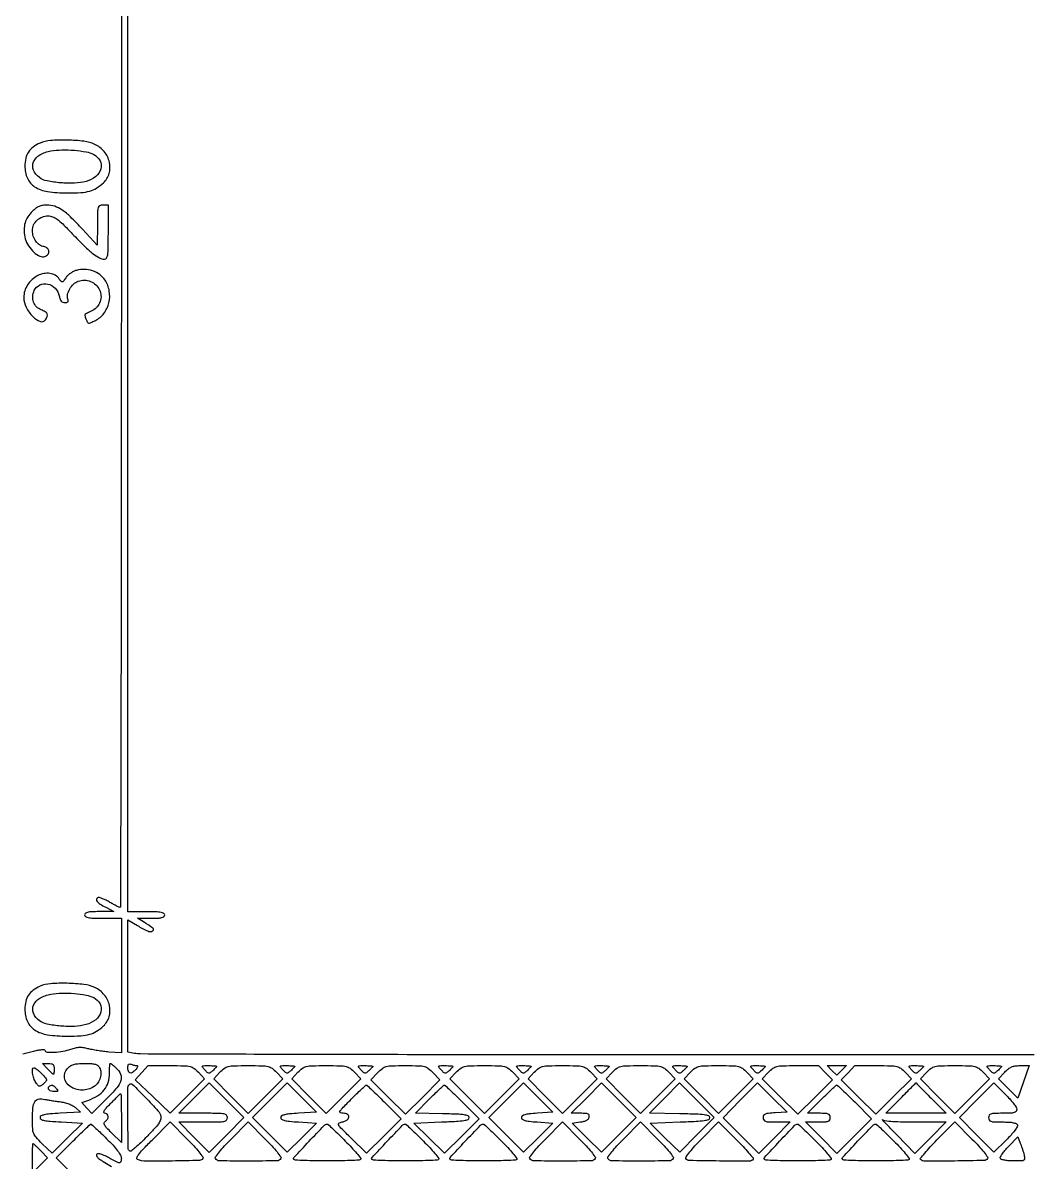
# Model space of a CAD drawing. Extents: x 0 to 836, y 5 to 589.
# Drawn here: x 349.44 to 388.72, y 217.88 to 262.35 of the extents above; entities that cross this region are included whole.
import ezdxf

# ---------------------------------------------------------------- set-up
doc = ezdxf.new("R2010")
doc.units = 0
doc.header["$MEASUREMENT"] = 0

msp = doc.modelspace()

# ---------------------------------------------------------------- linework, layer by layer
for points in [[(201.712326, 537.783562, -0.000001), (217.055896, 537.76491, -0.426088)], [(546.939, 229.3929, -0.000106), (546.943559, 250.949215, -0.000176), (546.957638, 269.095817, -0.000001), (546.976289, 285.583213, -0.415883)], [(836.0595, 588.6891), (420.497259, 588.710259, 0.000013), (261.145696, 588.714318, 0.000021), (126.989856, 588.708632), (4.934769, 588.698274, 0.19889), (4.878609, 588.675009, 0.198853), (4.855343, 588.618859), (4.83877, 516.273901, 0.000036), (4.826254, 436.744061, 0.000021), (4.8222, 342.282364), (4.8222, 95.946129), (4.469225, 95.920114, 0.031904), (4.160456, 95.877435, 0.315999), (4.075312, 95.787407, 0.415411), (4.137995, 95.703578, 0.035338), (4.43445, 95.6826), (4.8222, 95.6826), (4.8222, 50.2101), (4.8222, 4.7376), (420.462, 4.7376), (836.1018, 4.7376)], [(201.712326, 185.847562, -0.000001), (217.055896, 185.82891, -0.426088)], [(604.852986, 529.408162, -0.000002), (620.423836, 529.389509, -0.550615)], [(238.738155, 529.614638, -0.000002), (224.300981, 529.63329, -0.415836)], [(308.18842, 529.408162, -0.000002), (322.638019, 529.38951, -0.415836)], [(531.796111, 538.074638, -0.000002), (517.6951, 538.093291, -0.426056)], [(413.368417, 538.074638, -0.000002), (399.676779, 538.093291, -0.415815)], [(206.267293, 233.405114, -0.000001), (217.051222, 233.389599, -0.0589)], [(77.850638, 481.579418, -0.000002), (77.869294, 494.031443, -0.550517)], [(336.166934, 548.220763, -0.000002), (326.827688, 548.233536, -0.413812)], [(77.644162, 421.684687, -0.000002), (77.625507, 409.236574, -0.415775)], [(604.231838, 387.151416, -0.000003), (604.250494, 398.693431, -0.41574)], [(260.324089, 280.728444, -0.000002), (260.333986, 287.287743, -0.41377)], [(77.841889, 210.212758, -0.000002), (77.851786, 217.49274, -0.413814)], [(353.559855, 272.839759, -0.000004), (353.57633, 280.595162, -0.413589)], [(383.928812, 310.049111, -0.000004), (389.14615, 310.039211, -0.413656)], [(353.2896, 280.7874), (353.2896, 254.3076, -0.000198), (353.285575, 244.153897, -0.000331), (353.273145, 235.606241, -0.000004), (353.25667, 227.850838, -0.413589), (353.233583, 227.8278, -0.112583), (353.197181, 227.836102, -0.005525), (353.085871, 227.89118, -0.008721), (352.954517, 227.960902, -0.006167), (352.809398, 228.043561, 0.019245), (352.662199, 228.122378, 0.026757), (352.524471, 228.180547, 0.02563), (352.410068, 228.215294, 0.20198), (352.356435, 228.206915, 0.236311), (352.314852, 228.139563, 0.203233), (352.340642, 228.059602, 0.07532), (352.457841, 227.959388, 0.017788), (352.681732, 227.830748), (352.9935, 227.666078), (352.42245, 227.662339, 0.009031), (352.130058, 227.655142, 0.045588), (351.968348, 227.633377, 0.104163), (351.882575, 227.593783, 0.236978), (351.8514, 227.5317, 0.266366), (351.887879, 227.468083, 0.088943), (351.9924, 227.429682, 0.037256), (352.191414, 227.409675, 0.00643), (352.5705, 227.4048), (353.2896, 227.4048), (353.2896, 224.774686), (353.2896, 222.144571), (352.80315, 222.183464, -0.010899), (352.592602, 222.204925, -0.008191), (352.362026, 222.237362, -0.00829), (352.14605, 222.27504, -0.01881), (351.984552, 222.312329, 0.029135), (351.804638, 222.349977, 0.048172), (351.649767, 222.358, 0.046851), (351.493237, 222.336237, 0.0259), (351.307752, 222.282182, -0.038357), (351.004442, 222.201922, -0.03421), (350.680537, 222.164963, -0.030559), (350.40385, 222.169355, -0.294441), (350.3145, 222.237234, 0.300125), (350.280196, 222.262734, 0.030911), (350.174223, 222.262128, 0.029329), (350.0328, 222.24419, 0.016376), (349.8633, 222.206722), (349.4403, 222.098577)], [(451.906001, 268.595156, 0.000004), (448.874149, 270.69358, 0.001686)], [(304.989363, 242.360362, -0.000006), (312.653939, 242.341698, -0.425725)], [(304.989363, 233.308162, -0.000006), (312.653939, 233.289498, -0.425725)], [(388.914368, 222.075), (371.493259, 222.075, -0.000284), (364.795046, 222.078807, -0.000463), (359.111941, 222.090532, -0.000044), (354.023238, 222.106195, -0.048595), (353.807775, 222.127875), (353.5434, 222.18075), (353.5434, 224.758514), (353.5434, 227.336278), (353.918015, 227.116739, 0.023984), (354.318283, 226.907268, 0.220063), (354.509534, 226.907086, 0.559736), (354.521862, 227.011119, 0.030161), (354.189819, 227.242141), (353.9241, 227.404168), (354.45285, 227.404484, 0.009996), (354.721799, 227.410022, 0.048921), (354.872272, 227.430973, 0.110787), (354.952161, 227.470234, 0.227124), (354.9816, 227.5317, 0.266366), (354.945121, 227.595317, 0.088943), (354.8406, 227.633718, 0.037256), (354.641586, 227.653725, 0.00643), (354.2625, 227.6586), (353.5434, 227.6586), (353.5434, 254.1384, -0.000198), (353.547425, 264.292103, -0.000331)], [(351.428715, 217.379387), (350.751487, 218.052643), (351.405209, 218.710221, -0.003016), (351.658845, 218.962294, -0.004793), (351.879285, 219.174636, -0.001293), (352.072941, 219.356688, -0.190229), (352.101092, 219.3678, -0.187001), (352.129095, 219.356947, -0.00166), (352.299238, 219.200721, -0.005423), (352.493676, 219.017043, -0.003439), (352.716427, 218.799019, -0.011696), (352.964534, 218.541018, -0.024299), (353.143061, 218.326409, -0.029096), (353.258293, 218.153225, -0.133009), (353.2896, 218.037619, -0.070492), (353.270384, 217.901997, -0.346729), (353.211727, 217.859963, -0.111313), (353.094453, 217.892098, -0.007532), (352.789231, 218.06052, 0.018033), (352.621716, 218.148419, 0.042286), (352.489645, 218.198529, 0.060802), (352.391453, 218.21404, 0.20808), (352.332645, 218.190885, 0.273463), (352.320061, 218.141914, 0.111278), (352.35457, 218.079341, 0.057845), (352.440072, 218.002886, 0.020073), (352.579214, 217.912934), (352.9089, 217.7181)]]:
    msp.add_lwpolyline(points, format="xyb")
for points in [[(350.1171, 257.657547, 0.053672), (349.844615, 257.500471, 0.089458), (349.662264, 257.309453, 0.090403), (349.559322, 257.068281, 0.055837), (349.5249, 256.761, 0.10406), (349.625634, 256.282223, 0.148393), (349.906781, 255.954718, 0.105117), (350.406265, 255.76824, 0.03681), (351.1746, 255.711075, 0.014948), (351.714193, 255.726844, 0.05366), (352.053603, 255.783823, 0.072223), (352.318155, 255.901248, 0.044209), (352.590355, 256.108302, 0.140323), (352.812723, 256.46831, 0.124029), (352.824962, 256.910181, 0.116908), (352.623511, 257.32524, 0.115538), (352.256434, 257.607853, 0.076424), (351.831318, 257.727115, 0.024439), (351.174738, 257.774532, 0.024038), (350.521257, 257.758294, 0.085905)], [(352.209724, 257.214887, -0.152341), (352.458214, 256.971115, -0.193791), (352.493103, 256.654597, -0.158165), (352.292744, 256.353261, -0.101891), (351.915076, 256.162746, -0.056119), (351.467466, 256.094181, -0.030501), (350.91052, 256.105936, -0.02923), (350.38942, 256.179653, -0.110494), (350.090363, 256.312869, -0.135251), (349.862503, 256.604796, -0.203488), (349.864925, 256.923252, -0.162529), (350.109282, 257.195568, -0.086537), (350.5401, 257.350185, -0.038102), (350.964701, 257.390971, -0.025119), (351.455237, 257.37594, -0.02485), (351.91127, 257.316065, -0.073437)], [(349.818825, 254.99524, 0.051153), (349.638916, 254.774204, 0.072988), (349.532398, 254.545127, 0.071635), (349.495022, 254.291832, 0.047266), (349.521811, 253.998215, 0.082624), (349.624785, 253.716395, 0.062291), (349.82194, 253.451381, 0.06701), (350.055586, 253.265153, 0.171701), (350.264599, 253.222994, 0.154891), (350.405099, 253.290584, 0.205775), (350.460884, 253.419221, 0.206634), (350.405877, 253.547804, 0.155718), (350.265894, 253.615436, -0.120035), (350.098041, 253.682489, -0.083756), (349.953352, 253.82738, -0.077229), (349.854889, 254.024417, -0.077472), (349.821, 254.241824, -0.10504), (349.867702, 254.461679, -0.10037), (350.000121, 254.647676, -0.097017), (350.198917, 254.771925, -0.091225), (350.43435, 254.815554, -0.091469), (350.608618, 254.783636, -0.068605), (350.780092, 254.689833, -0.035955), (351.001373, 254.499849, -0.006703), (351.376552, 254.117604, 0.00777), (351.856029, 253.631174, 0.027056), (352.186718, 253.339403, 0.042437), (352.436058, 253.174601, 0.124499), (352.63395, 253.123757, 0.266285), (352.713722, 253.169086, 0.098923), (352.7579, 253.295433, 0.031549), (352.77795, 253.558422, 0.003254), (352.782, 254.1807), (352.782, 255.2382), (352.5705, 255.2382, 0.107498), (352.447743, 255.211499, 0.221958), (352.385459, 255.13839, 0.062393), (352.361331, 254.972175, 0.003589), (352.354949, 254.45565), (352.350897, 253.6731), (351.777093, 254.292269, 0.011982), (351.303265, 254.779599, 0.044714), (350.972788, 255.0502, 0.070874), (350.688218, 255.189504, 0.078159), (350.385542, 255.237643, 0.038885), (350.217298, 255.22483, 0.062693), (350.079332, 255.185313, 0.060899), (349.952728, 255.111841, 0.034494)], [(351.53459, 252.689389, 0.048999), (351.419322, 252.643869, 0.03454), (351.299963, 252.57182, 0.035001), (351.194378, 252.48607, 0.05974), (351.12134, 252.399247, -0.011552), (351.030382, 252.267186, -0.189773), (350.986061, 252.238811, -0.271529), (350.94306, 252.253824, -0.023408), (350.869074, 252.349585, 0.211093), (350.502813, 252.570981, 0.153403), (350.027969, 252.48614, 0.129568), (349.62934, 252.122931, 0.144874), (349.482916, 251.625751, 0.118743), (349.573288, 251.252769, 0.075627), (349.835831, 250.888921, 0.104789), (350.130689, 250.69322, 0.360451), (350.333363, 250.75921, 0.058537), (350.398689, 250.895426, 0.187349), (350.394714, 250.994302, 0.160649), (350.323191, 251.07436, 0.040558), (350.163218, 251.150063, -0.107945), (349.98138, 251.268156, -0.108648), (349.86586, 251.451064, -0.103734), (349.834582, 251.672804, -0.090479), (349.891986, 251.900405, -0.175419), (350.10632, 252.119317, -0.166765), (350.41628, 252.156117, -0.150308), (350.70749, 251.99296, -0.142024), (350.864664, 251.69073, 0.036534), (350.898034, 251.570358, 0.090483), (350.943654, 251.491404, 0.120338), (351.005068, 251.446922, 0.097136), (351.08523, 251.4312, 0.049538), (351.158626, 251.43849, 0.157244), (351.201154, 251.462274, 0.197701), (351.216169, 251.502338, 0.083848), (351.204611, 251.559619, -0.147101), (351.190872, 251.744188, -0.075242), (351.275191, 251.962874, -0.072203), (351.426237, 252.156547, -0.107624), (351.608755, 252.268412, -0.182238), (352.088762, 252.256365, -0.185988), (352.436315, 251.930382, -0.197143), (352.464047, 251.471398, -0.195315), (352.161605, 251.12287, 0.002093), (352.05729, 251.069292, 0.003032), (351.96565, 251.02103, 0.001553), (351.888359, 250.979415, 0.050235), (351.870733, 250.967423, 0.2614), (351.864738, 250.951578, 0.016535), (351.874121, 250.900813, 0.020895), (351.890603, 250.838257, 0.013728), (351.91452, 250.767709, 0.039093), (351.963335, 250.661959, 0.24682), (352.011485, 250.630672, 0.130591), (352.084555, 250.643023, 0.008927), (352.275888, 250.734277, 0.116211), (352.610077, 251.012499, 0.103036), (352.803117, 251.422754, 0.100295), (352.819105, 251.885576, 0.104035), (352.652589, 252.311459, 0.088767), (352.446998, 252.529025, 0.077816), (352.169468, 252.673968, 0.07552), (351.852991, 252.729998, 0.075811)], [(350.1171, 224.748147, 0.053672), (349.844615, 224.591071, 0.089458), (349.662264, 224.400053, 0.090403), (349.559322, 224.158881, 0.055837), (349.5249, 223.8516, 0.10406), (349.625634, 223.372823, 0.148393), (349.906781, 223.045318, 0.105117), (350.406265, 222.85884, 0.03681), (351.1746, 222.801675, 0.014948), (351.714193, 222.817444, 0.05366), (352.053603, 222.874423, 0.072223), (352.318155, 222.991848, 0.044209), (352.590355, 223.198902, 0.140323), (352.812723, 223.55891, 0.124029), (352.824962, 224.000781, 0.116908), (352.623511, 224.41584, 0.115538), (352.256434, 224.698453, 0.076424), (351.831318, 224.817715, 0.024439), (351.174738, 224.865132, 0.024038), (350.521257, 224.848894, 0.085905)], [(352.209724, 224.305487, -0.152341), (352.458214, 224.061715, -0.193791), (352.493103, 223.745197, -0.158165), (352.292744, 223.443861, -0.101891), (351.915076, 223.253346, -0.056119), (351.467466, 223.184781, -0.030501), (350.91052, 223.196536, -0.02923), (350.38942, 223.270253, -0.110494), (350.090363, 223.403469, -0.135251), (349.862503, 223.695396, -0.203488), (349.864925, 224.013852, -0.162529), (350.109282, 224.286168, -0.086537), (350.5401, 224.440785, -0.038102), (350.964701, 224.481571, -0.025119), (351.455237, 224.46654, -0.02485), (351.91127, 224.406665, -0.073437)], [(350.187621, 221.328295, -0.010618), (350.331267, 221.171842, -0.138493), (350.36499, 221.101361, -0.22233), (350.347922, 221.038841, -0.032808), (350.254306, 220.942227, -0.022931), (350.151594, 220.857505, -0.202318), (350.095736, 220.843562, -0.184698), (350.043886, 220.873244, -0.018649), (349.956457, 220.988656, -0.069132), (349.870814, 221.156024, -0.055108), (349.82556, 221.353909, -0.06731), (349.828736, 221.515114, -0.369761), (349.889772, 221.5674, -0.154313), (349.928428, 221.555179, -0.016003), (350.005634, 221.497163, -0.018694), (350.094866, 221.419871, -0.013905)], [(350.667, 221.5251, -0.012232), (350.665016, 221.444013, -0.020157), (350.658906, 221.375728, -0.015163), (350.650339, 221.322595, -0.359543), (350.639447, 221.3136, -0.184988), (350.622234, 221.320194, -0.005011), (350.561621, 221.375728, -0.009762), (350.49134, 221.444048, -0.006459), (350.4132, 221.5251), (350.214506, 221.7366), (350.440753, 221.7366, -0.03903), (350.558159, 221.727421, -0.150031), (350.623225, 221.695679, -0.160006), (350.656903, 221.634289, -0.04614)], [(352.442671, 221.569136, -0.110648), (352.494247, 221.3835, -0.085338), (352.469089, 221.174275, -0.082564), (352.373786, 220.979319, -0.093097), (352.223647, 220.834982, -0.146808), (351.754605, 220.695776, -0.147712), (351.287698, 220.838332, -0.206355), (351.072273, 221.171363, -0.234501), (351.181362, 221.532297, -0.05214), (351.303323, 221.637642, -0.079442), (351.429086, 221.698343, -0.05713), (351.596005, 221.7282, -0.015717), (351.86317, 221.7366, -0.01297), (352.124507, 221.72982, -0.057422), (352.275968, 221.70435, -0.100511), (352.372865, 221.653699, -0.099674)], [(353.093797, 221.552653, -0.105806), (353.258863, 221.314345, -0.177441), (353.269385, 221.073852, -0.099527), (353.108404, 220.783267, -0.021239), (352.714212, 220.357383), (352.138824, 219.786404), (351.940497, 219.997514), (351.742169, 220.208623), (351.987135, 220.295761, 0.051669), (352.364808, 220.475876, 0.08948), (352.623914, 220.706235, 0.096933), (352.773239, 220.998523, 0.069877), (352.8243, 221.362104, -0.00923), (352.826951, 221.505692, -0.01529), (352.835124, 221.626592, -0.009024), (352.846459, 221.723761, -0.37544), (352.861147, 221.7366, -0.160218), (352.883613, 221.729211, -0.008387), (352.944688, 221.682566, -0.012553), (353.016104, 221.623127, -0.008741)], [(353.901831, 221.652, -0.328804), (353.922307, 221.636903, -0.163286), (353.921504, 221.602884, -0.068827), (353.893162, 221.549069, -0.028352), (353.841305, 221.484795, -0.059808), (353.721585, 221.380688, -0.231508), (353.626893, 221.367219, -0.251456), (353.563668, 221.433159, -0.068026), (353.5434, 221.581444, -0.046113), (353.550582, 221.659148, -0.163335), (353.574617, 221.702306, -0.203577), (353.615885, 221.716774, -0.075625), (353.677219, 221.703351, 0.019501), (353.735109, 221.68369, 0.015915), (353.798399, 221.667084, 0.016207), (353.857689, 221.655537, 0.040005)], [(356.294538, 221.39649), (356.539332, 221.140981), (355.86977, 220.46747), (355.200209, 219.793958), (354.516894, 220.448029), (353.833579, 221.1021), (354.085785, 221.37705), (354.337991, 221.652), (355.193868, 221.652, -0.005003), (355.745071, 221.646484, -0.052069), (355.969593, 221.618487, -0.102568), (356.122639, 221.547829, -0.042494)], [(357.012, 221.622812, -0.177618), (357.005654, 221.60551, -0.009495), (356.966331, 221.560868, -0.013916), (356.916097, 221.508953, -0.009614), (356.856532, 221.452927, -0.027036), (356.75982, 221.374479, -0.182373), (356.70132, 221.358499, -0.165425), (356.643659, 221.384387, -0.021342), (356.54732, 221.482115, -0.014799), (356.453022, 221.592723, -0.369991), (356.454221, 221.629746, -0.204153), (356.497702, 221.649525, -0.006034), (356.702788, 221.652, -0.008855), (356.821346, 221.6499, -0.014676), (356.921169, 221.643426, -0.008343), (357.001749, 221.634461, -0.377347)], [(359.34079, 221.395809), (359.586237, 221.139619), (358.911154, 220.464535), (358.23607, 219.789452), (357.564269, 220.465217), (356.892468, 221.140981), (357.137262, 221.39649, -0.042515), (357.309189, 221.547841, -0.102585), (357.462281, 221.618498, -0.052039), (357.68692, 221.646488, -0.004995), (358.2387, 221.652, -0.004992), (358.790844, 221.646488, -0.052156), (359.015339, 221.618465, -0.102707), (359.168444, 221.547673, -0.04228)], [(360.0576, 221.622812, -0.177618), (360.051254, 221.60551, -0.009495), (360.011931, 221.560868, -0.013916), (359.961697, 221.508953, -0.009614), (359.902132, 221.452927, -0.027036), (359.80542, 221.374479, -0.182373), (359.74692, 221.358499, -0.165425), (359.689259, 221.384387, -0.021342), (359.59292, 221.482115, -0.014799), (359.498622, 221.592723, -0.369991), (359.499821, 221.629746, -0.204153), (359.543302, 221.649525, -0.006034), (359.748388, 221.652, -0.008855), (359.866946, 221.6499, -0.014676), (359.966769, 221.643426, -0.008343), (360.047349, 221.634461, -0.377347)], [(362.38639, 221.395809), (362.631837, 221.139619), (361.956754, 220.464535), (361.28167, 219.789452), (360.609869, 220.465217), (359.938068, 221.140981), (360.182862, 221.39649, -0.042515), (360.354789, 221.547841, -0.102585), (360.507881, 221.618498, -0.052039), (360.73252, 221.646488, -0.004995), (361.2843, 221.652, -0.004992), (361.836444, 221.646488, -0.052156), (362.060939, 221.618465, -0.102707), (362.214044, 221.547673, -0.04228)], [(363.1032, 221.622812, -0.177618), (363.096854, 221.60551, -0.009495), (363.057531, 221.560868, -0.013916), (363.007297, 221.508953, -0.009614), (362.947732, 221.452927, -0.027036), (362.85102, 221.374479, -0.182373), (362.79252, 221.358499, -0.165425), (362.734859, 221.384387, -0.021342), (362.63852, 221.482115, -0.014799), (362.544222, 221.592723, -0.369991), (362.545421, 221.629746, -0.204153), (362.588902, 221.649525, -0.006034), (362.793988, 221.652, -0.008855), (362.912546, 221.6499, -0.014676), (363.012369, 221.643426, -0.008343), (363.092949, 221.634461, -0.377347)], [(365.454396, 221.374063), (365.723783, 221.096126), (365.047992, 220.424298), (364.3722, 219.752469), (363.696408, 220.424298), (363.020617, 221.096126), (363.290004, 221.374063, -0.03428), (363.47625, 221.541573, -0.103507), (363.628589, 221.616608, -0.057399), (363.84347, 221.646171, -0.005512), (364.3722, 221.652, -0.005512), (364.90093, 221.646171, -0.057399), (365.115811, 221.616608, -0.103507), (365.26815, 221.541573, -0.03428)], [(366.2334, 221.622812, -0.177618), (366.227054, 221.60551, -0.009495), (366.187731, 221.560868, -0.013916), (366.137497, 221.508953, -0.009614), (366.077932, 221.452927, -0.027036), (365.98122, 221.374479, -0.182373), (365.92272, 221.358499, -0.165425), (365.865059, 221.384387, -0.021342), (365.76872, 221.482115, -0.014799), (365.674422, 221.592723, -0.369991), (365.675621, 221.629746, -0.204153), (365.719102, 221.649525, -0.006034), (365.924188, 221.652, -0.008855), (366.042746, 221.6499, -0.014676), (366.142569, 221.643426, -0.008343), (366.223149, 221.634461, -0.377347)], [(368.56219, 221.395809), (368.807637, 221.139619), (368.132554, 220.464535), (367.45747, 219.789452), (366.785669, 220.465217), (366.113868, 221.140981), (366.358662, 221.39649, -0.042515), (366.530589, 221.547841, -0.102585), (366.683681, 221.618498, -0.052039), (366.90832, 221.646488, -0.004995), (367.4601, 221.652, -0.004992), (368.012244, 221.646488, -0.052156), (368.236739, 221.618465, -0.102707), (368.389844, 221.547673, -0.04228)], [(369.279, 221.622812, -0.177618), (369.272654, 221.60551, -0.009495), (369.233331, 221.560868, -0.013916), (369.183097, 221.508953, -0.009614), (369.123532, 221.452927, -0.027036), (369.02682, 221.374479, -0.182373), (368.96832, 221.358499, -0.165425), (368.910659, 221.384387, -0.021342), (368.81432, 221.482115, -0.014799), (368.720022, 221.592723, -0.369991), (368.721221, 221.629746, -0.204153), (368.764702, 221.649525, -0.006034), (368.969788, 221.652, -0.008855), (369.088346, 221.6499, -0.014676), (369.188169, 221.643426, -0.008343), (369.268749, 221.634461, -0.377347)], [(371.60779, 221.395809), (371.853237, 221.139619), (371.178154, 220.464535), (370.50307, 219.789452), (369.831269, 220.465217), (369.159468, 221.140981), (369.404262, 221.39649, -0.042515), (369.576189, 221.547841, -0.102585), (369.729281, 221.618498, -0.052039), (369.95392, 221.646488, -0.004995), (370.5057, 221.652, -0.004992), (371.057844, 221.646488, -0.052156), (371.282339, 221.618465, -0.102707), (371.435444, 221.547673, -0.04228)], [(372.3246, 221.622812, -0.177618), (372.318254, 221.60551, -0.009495), (372.278931, 221.560868, -0.013916), (372.228697, 221.508953, -0.009614), (372.169132, 221.452927, -0.027036), (372.07242, 221.374479, -0.182373), (372.01392, 221.358499, -0.165425), (371.956259, 221.384387, -0.021342), (371.85992, 221.482115, -0.014799), (371.765622, 221.592723, -0.369991), (371.766821, 221.629746, -0.204153), (371.810302, 221.649525, -0.006034), (372.015388, 221.652, -0.008855), (372.133946, 221.6499, -0.014676), (372.233769, 221.643426, -0.008343), (372.314349, 221.634461, -0.377347)], [(374.65339, 221.395809), (374.898837, 221.139619), (374.223754, 220.464535), (373.54867, 219.789452), (372.876869, 220.465217), (372.205068, 221.140981), (372.449862, 221.39649, -0.042515), (372.621789, 221.547841, -0.102585), (372.774881, 221.618498, -0.052039), (372.99952, 221.646488, -0.004995), (373.5513, 221.652, -0.004992), (374.103444, 221.646488, -0.052156), (374.327939, 221.618465, -0.102707), (374.481044, 221.547673, -0.04228)], [(375.3702, 221.622812, -0.177618), (375.363854, 221.60551, -0.009495), (375.324531, 221.560868, -0.013916), (375.274297, 221.508953, -0.009614), (375.214732, 221.452927, -0.027036), (375.11802, 221.374479, -0.182373), (375.05952, 221.358499, -0.165425), (375.001859, 221.384387, -0.021342), (374.90552, 221.482115, -0.014799), (374.811222, 221.592723, -0.369991), (374.812421, 221.629746, -0.204153), (374.855902, 221.649525, -0.006034), (375.060988, 221.652, -0.008855), (375.179546, 221.6499, -0.014676), (375.279369, 221.643426, -0.008343), (375.359949, 221.634461, -0.377347)], [(377.69899, 221.395809), (377.944437, 221.139619), (377.269354, 220.464535), (376.59427, 219.789452), (375.922469, 220.465217), (375.250668, 221.140981), (375.495462, 221.39649, -0.042515), (375.667389, 221.547841, -0.102585), (375.820481, 221.618498, -0.052039), (376.04512, 221.646488, -0.004995), (376.5969, 221.652, -0.004992), (377.149044, 221.646488, -0.052156), (377.373539, 221.618465, -0.102707), (377.526644, 221.547673, -0.04228)], [(378.4158, 221.622812, -0.177618), (378.409454, 221.60551, -0.009495), (378.370131, 221.560868, -0.013916), (378.319897, 221.508953, -0.009614), (378.260332, 221.452927, -0.027036), (378.16362, 221.374479, -0.182373), (378.10512, 221.358499, -0.165425), (378.047459, 221.384387, -0.021342), (377.95112, 221.482115, -0.014799), (377.856822, 221.592723, -0.369991), (377.858021, 221.629746, -0.204153), (377.901502, 221.649525, -0.006034), (378.106588, 221.652, -0.008855), (378.225146, 221.6499, -0.014676), (378.324969, 221.643426, -0.008343), (378.405549, 221.634461, -0.377347)], [(380.766996, 221.374063), (381.036383, 221.096126), (380.359918, 220.423628), (379.683452, 219.75113), (378.989208, 220.445374), (378.294963, 221.139619), (378.54041, 221.395809, -0.042259), (378.712728, 221.547661, -0.102689), (378.865787, 221.618454, -0.052186), (379.090165, 221.646484, -0.005), (379.641732, 221.652), (380.497609, 221.652)], [(383.87479, 221.395809), (384.120237, 221.139619), (383.425992, 220.445374), (382.731748, 219.75113), (382.055282, 220.423628), (381.378817, 221.096126), (381.648204, 221.374063), (381.917591, 221.652), (382.773468, 221.652, -0.005), (383.325035, 221.646484, -0.052186), (383.549413, 221.618454, -0.102689), (383.702472, 221.547661, -0.042259)], [(384.5916, 221.622812, -0.177618), (384.585254, 221.60551, -0.009495), (384.545931, 221.560868, -0.013916), (384.495697, 221.508953, -0.009614), (384.436132, 221.452927, -0.027036), (384.33942, 221.374479, -0.182373), (384.28092, 221.358499, -0.165425), (384.223259, 221.384387, -0.021342), (384.12692, 221.482115, -0.014799), (384.032622, 221.592723, -0.369991), (384.033821, 221.629746, -0.204153), (384.077302, 221.649525, -0.006034), (384.282388, 221.652, -0.008855), (384.400946, 221.6499, -0.014676), (384.500769, 221.643426, -0.008343), (384.581349, 221.634461, -0.377347)], [(386.92039, 221.395809), (387.165837, 221.139619), (386.490754, 220.464535), (385.81567, 219.789452), (385.143869, 220.465217), (384.472068, 221.140981), (384.716862, 221.39649, -0.042515), (384.888789, 221.547841, -0.102585), (385.041881, 221.618498, -0.052039), (385.26652, 221.646488, -0.004995), (385.8183, 221.652, -0.004992), (386.370444, 221.646488, -0.052156), (386.594939, 221.618465, -0.102707), (386.748044, 221.547673, -0.04228)], [(387.6372, 221.622812, -0.177618), (387.630854, 221.60551, -0.009495), (387.591531, 221.560868, -0.013916), (387.541297, 221.508953, -0.009614), (387.481732, 221.452927, -0.027036), (387.38502, 221.374479, -0.182373), (387.32652, 221.358499, -0.165425), (387.268859, 221.384387, -0.021342), (387.17252, 221.482115, -0.014799), (387.078222, 221.592723, -0.369991), (387.079421, 221.629746, -0.204153), (387.122902, 221.649525, -0.006034), (387.327988, 221.652, -0.008855), (387.446546, 221.6499, -0.014676), (387.546369, 221.643426, -0.008343), (387.626949, 221.634461, -0.377347)], [(388.490616, 221.018485), (388.271956, 220.38497), (387.894391, 220.762536), (387.516825, 221.140101), (387.762041, 221.39605, -0.032244), (387.902305, 221.524729, -0.068203), (388.02848, 221.600652, -0.068579), (388.169976, 221.639592, -0.032914), (388.358266, 221.652), (388.709276, 221.652)], [(350.7516, 220.7637, -0.026729), (350.803037, 220.69451, -0.278202), (350.804503, 220.660565, -0.250274), (350.774648, 220.640971, -0.022584), (350.682352, 220.6368, -0.068214), (350.560887, 220.653449, -0.122293), (350.473814, 220.70282, -0.201874), (350.444656, 220.769323, -0.202767), (350.4719, 220.8365, -0.100033), (350.536175, 220.879164, -0.161693), (350.601069, 220.883452, -0.116587), (350.670988, 220.846449, -0.039818)], [(354.833108, 219.663889, -0.146526), (354.820518, 219.541005, -0.053834), (354.735908, 219.386364, -0.032367), (354.570466, 219.178785, -0.008727), (354.281797, 218.87206, -0.009641), (354.051161, 218.644366, -0.015424), (353.844738, 218.460061, -0.00929), (353.669687, 218.31867, -0.313291), (353.618872, 218.315942, -0.256509), (353.556152, 218.426757, -0.001615), (353.544818, 219.606316, -0.001907), (353.54182, 220.77561, -0.198587), (353.602254, 220.921254, -0.409855), (353.718188, 220.922118, -0.006389), (354.23473, 220.407766, -0.010054), (354.719495, 219.89222, -0.137264)], [(357.390601, 218.943983), (356.712984, 218.266366), (356.124511, 218.859383), (355.536038, 219.4524), (356.485519, 219.4524, 0.003275), (357.073423, 219.456251, 0.040835), (357.295165, 219.477319, 0.149464), (357.395702, 219.528779, 0.202965), (357.435, 219.6216, 0.202965), (357.395702, 219.714421, 0.149464), (357.295165, 219.765881, 0.040835), (357.073423, 219.786949, 0.003275), (356.485519, 219.7908), (355.536038, 219.7908), (356.124511, 220.383817), (356.712984, 220.976834), (357.390601, 220.299217), (358.068218, 219.6216)], [(360.208595, 219.7908, 0.007504), (359.852146, 219.763914, 0.036662), (359.652716, 219.730996, 0.077419), (359.544002, 219.68613, 0.261974), (359.5077, 219.6216, 0.261974), (359.544002, 219.55707, 0.077419), (359.652716, 219.512204, 0.036662), (359.852146, 219.479286, 0.007504), (360.208595, 219.4524), (360.909491, 219.4101), (360.333442, 218.839119), (359.757393, 218.268138), (359.084631, 218.944869), (358.411869, 219.6216), (359.084631, 220.298331), (359.757393, 220.975062), (360.333442, 220.404081), (360.909491, 219.8331)], [(363.549391, 220.233021), (364.203113, 219.575443), (363.5264, 218.902698), (362.849686, 218.229954), (362.254277, 218.820027, -0.002725), (361.859601, 219.215453, -0.065355), (361.765214, 219.340006, -0.392868), (361.781022, 219.407296, -0.102951), (361.89355, 219.453052, 0.090105), (362.082573, 219.524361, 0.220673), (362.16405, 219.644497, 0.318803), (362.11281, 219.749054, 0.125119), (361.948597, 219.7908, -0.101088), (361.839924, 219.812998, -0.446337), (361.821329, 219.867605, -0.0645), (361.908602, 219.984767, -0.002973), (362.2572, 220.3407, -0.004007), (362.469478, 220.551476, -0.006267), (362.655841, 220.729067, -0.002186), (362.818291, 220.878712, -0.187145), (362.848941, 220.8906, -0.189101), (362.879963, 220.878432, -0.001566), (363.073974, 220.697436, -0.005283), (363.295432, 220.485086, -0.003342)], [(366.594991, 220.233021), (367.248713, 219.575443), (366.572, 218.902698), (365.895286, 218.229954), (365.300269, 218.820027), (364.705251, 219.4101), (365.786576, 219.4524, 0.004085), (366.363073, 219.479671, 0.02495), (366.659479, 219.511006, 0.051868), (366.821105, 219.553805, 0.311609), (366.8679, 219.6216, 0.310434), (366.821804, 219.688689, 0.056178), (366.667378, 219.72887, 0.025826), (366.380705, 219.754935, 0.004086), (365.815552, 219.772382), (364.763204, 219.796265), (365.305508, 220.343432, -0.004027), (365.516748, 220.553161, -0.006297), (365.702237, 220.729869, -0.002206), (365.863902, 220.878721, -0.187074), (365.894541, 220.8906, -0.189101), (365.925563, 220.878432, -0.001566), (366.119574, 220.697436, -0.005283), (366.341032, 220.485086, -0.003342)], [(369.514687, 219.7908, 0.009103), (369.206919, 219.764042, 0.040767), (369.029231, 219.73053, 0.084008), (368.93169, 219.685141, 0.246744), (368.8983, 219.6216, 0.246744), (368.93169, 219.558059, 0.084008), (369.029231, 219.51267, 0.040767), (369.206919, 219.479158, 0.009103), (369.514687, 219.4524), (370.131074, 219.4101), (369.554933, 218.839119), (368.978793, 218.268138), (368.306031, 218.944869), (367.633269, 219.6216), (368.306031, 220.298331), (368.978793, 220.975062), (369.554933, 220.404081), (370.131074, 219.8331)], [(372.706039, 218.945543), (372.032607, 218.268138), (371.456168, 218.839119), (370.879728, 219.4101), (371.199495, 219.4524, 0.028925), (371.343238, 219.479948, 0.063437), (371.447328, 219.520788, 0.089144), (371.514607, 219.575018, 0.132396), (371.547434, 219.64275, 0.127267), (371.542588, 219.717045, 0.212281), (371.501203, 219.762675, 0.090327), (371.40651, 219.785409, 0.013865), (371.212122, 219.7908), (370.848638, 219.7908), (371.437111, 220.383817), (372.025584, 220.976834), (372.702527, 220.299891), (373.37947, 219.622948)], [(375.751639, 218.945543), (375.078207, 218.268138), (374.502467, 218.839119), (373.926728, 219.4101), (375.092614, 219.4524, 0.003698), (375.718128, 219.479728, 0.02327), (376.035986, 219.510846, 0.047527), (376.20986, 219.553231, 0.319421), (376.2585, 219.6216, 0.322505), (376.209572, 219.689566, 0.049032), (376.0368, 219.729094, 0.023204), (375.71791, 219.754831, 0.003522), (375.078844, 219.772144), (373.899188, 219.795788), (374.485186, 220.386311), (375.071184, 220.976834), (375.748127, 220.299891), (376.42507, 219.622948)], [(378.799471, 219.807728, 0.010866), (378.540855, 219.788072, 0.072251), (378.415634, 219.757184, 0.167417), (378.354166, 219.703505, 0.131039), (378.3312, 219.617378, 0.137923), (378.355656, 219.530407, 0.181899), (378.420042, 219.480158, 0.067742), (378.555128, 219.457309, 0.008071), (378.859221, 219.4524), (379.387241, 219.4524), (378.774576, 218.839735), (378.161912, 218.22707), (377.465321, 218.923661), (376.76873, 219.620252), (377.442161, 220.297657), (378.115593, 220.975062), (378.691668, 220.404081), (379.267743, 219.8331)], [(381.907591, 220.233021), (382.561313, 219.575443), (381.883827, 218.90193), (381.206341, 218.228418), (380.59435, 218.840409), (379.982359, 219.4524), (380.468079, 219.4524, 0.009103), (380.747268, 219.457483, 0.074837), (380.871935, 219.480918, 0.189393), (380.93158, 219.532138, 0.122327), (380.9538, 219.6216, 0.113983), (380.933286, 219.710417, 0.189989), (380.877437, 219.761548, 0.080919), (380.762132, 219.785442, 0.010712), (380.512094, 219.7908), (380.070388, 219.7908), (380.6154, 220.3407, -0.004007), (380.827678, 220.551476, -0.006267), (381.014041, 220.729067, -0.002186), (381.176491, 220.878712, -0.187145), (381.207141, 220.8906, -0.189101), (381.238163, 220.878432, -0.001566), (381.432174, 220.697436, -0.005283), (381.653632, 220.485086, -0.003342)], [(384.8877, 220.383), (385.475362, 219.7908), (384.2955, 219.7908), (383.115638, 219.7908), (383.7033, 220.383, -0.000362), (383.928957, 220.610071, -0.0006), (384.119669, 220.801241, -0.00002), (384.292329, 220.973887, -0.198891), (384.2955, 220.9752, -0.198891), (384.298671, 220.973887, -0.00002), (384.471331, 220.801241, -0.0006), (384.662043, 220.610071, -0.000362)], [(388.2294, 219.94174, -0.171152), (388.202063, 219.864217, -0.157501), (388.131197, 219.817755, -0.058928), (387.985907, 219.795772, -0.008113), (387.6795, 219.7908, 0.007414), (387.35772, 219.786029, 0.067313), (387.219488, 219.763142, 0.186514), (387.154304, 219.711787, 0.134481), (387.1296, 219.6216, 0.132774), (387.153954, 219.531504, 0.187035), (387.218356, 219.480167, 0.068289), (387.35468, 219.45721, 0.007616), (387.670449, 219.4524, -0.012458), (387.921375, 219.446147, -0.036237), (388.093415, 219.425006, -0.055057), (388.205242, 219.389835, -0.200022), (388.255579, 219.337005, -0.232058), (388.249205, 219.266092, -0.022649), (388.150558, 219.119069, -0.024113), (388.005821, 218.941717, -0.014488), (387.818263, 218.745039), (387.336666, 218.268467), (386.664068, 218.945034), (385.991469, 219.6216), (386.663965, 220.298063), (387.336461, 220.974527), (387.782931, 220.533603, -0.015826), (387.953901, 220.353719, -0.020521), (388.09825, 220.177863, -0.018687), (388.205009, 220.024758, -0.143865)], [(350.8785, 220.245541, -0.028341), (351.062906, 220.211335, -0.029817), (351.239083, 220.156896, -0.032066), (351.390716, 220.088559, -0.062288), (351.499274, 220.01237), (351.697049, 219.8331), (350.907074, 219.7908, 0.006304), (350.499202, 219.763799, 0.033084), (350.276962, 219.73138, 0.070621), (350.156224, 219.687033, 0.276162), (350.1171, 219.6216, 0.281637), (350.157346, 219.555818, 0.067865), (350.283247, 219.511682, 0.031759), (350.515118, 219.479444, 0.005898), (350.944782, 219.4524), (351.772465, 219.4101), (351.178074, 218.820806), (350.583684, 218.231512), (350.202342, 218.60577, -0.015317), (349.963468, 218.855022, -0.090348), (349.868786, 219.008312, -0.082023), (349.82989, 219.191325, -0.011435), (349.821, 219.579994, -0.021273), (349.839319, 220.010361, -0.105182), (349.909368, 220.241159, -0.206115), (350.04057, 220.342985, -0.118646), (350.244, 220.346498, 0.011598), (350.353508, 220.324786, 0.003685), (350.517628, 220.297431, 0.003676), (350.701041, 220.269629, 0.004086)], [(353.2896, 219.603986), (353.2896, 218.655771), (352.908788, 219.02951, -0.009577), (352.713573, 219.228581, -0.059562), (352.628644, 219.343251, -0.173453), (352.615389, 219.418214, -0.226801), (352.654988, 219.474328, 0.117779), (352.748121, 219.56017, 0.163146), (352.777993, 219.668869, 0.20763), (352.734536, 219.755557, 0.175948), (352.637486, 219.7908, -0.365292), (352.603104, 219.819787, -0.179808), (352.61444, 219.880048, -0.048469), (352.697981, 219.992575, -0.010135), (352.8666, 220.1715, -0.003089), (353.011605, 220.317435, -0.004906), (353.137727, 220.440369, -0.001345), (353.248488, 220.545664, -0.191648), (353.264914, 220.5522, -0.405835), (353.274994, 220.542405, -0.000666), (353.282349, 220.273662, -0.004067), (353.287826, 219.967577, -0.00244)], [(356.468027, 218.02379, -0.253068), (356.341887, 217.951316, -0.002514), (355.267121, 217.929023, -0.005089), (354.245596, 217.923369, -0.090688), (353.923581, 217.983806, -0.394558), (353.892134, 218.048447, -0.084544), (353.953795, 218.170583, -0.031346), (354.127255, 218.376991, -0.005311), (354.486456, 218.745821), (355.190588, 219.45363), (355.858414, 218.785805, -0.009986), (356.117931, 218.515709, -0.017681), (356.319295, 218.281484, -0.012716), (356.465749, 218.088557, -0.303171)], [(359.513627, 218.02379, -0.255971), (359.356878, 217.934864, -0.003636), (358.238935, 217.926383, -0.003635), (357.120962, 217.934161, -0.25614), (356.964267, 218.022991, -0.303313), (356.966528, 218.086802, -0.012062), (357.114346, 218.281846, -0.01734), (357.315263, 218.516869, -0.010115), (357.571309, 218.785065), (358.23607, 219.453748), (358.903955, 218.785863, -0.009985), (359.163496, 218.515744, -0.017679), (359.364879, 218.2815, -0.012715), (359.511348, 218.088558, -0.303175)], [(362.029116, 218.707682, -0.008405), (362.276492, 218.450336, -0.013934), (362.475265, 218.224147, -0.007551), (362.629113, 218.033119, -0.378774), (362.626382, 217.988582, -0.184418), (362.573258, 217.964816, -0.002644), (362.220241, 217.946926, -0.006895), (361.806439, 217.933863, -0.004442), (361.3266, 217.9296, -0.004442), (360.846761, 217.933863, -0.006895), (360.432959, 217.946926, -0.002644), (360.079942, 217.964816, -0.184418), (360.026818, 217.988582, -0.403305), (360.025372, 218.065925, -0.001936), (360.616916, 218.698512, -0.002604), (361.204994, 219.316054, -0.203914), (361.3266, 219.3678, -0.189259), (361.357342, 219.355731, -0.001527), (361.55205, 219.17389, -0.005215), (361.774222, 218.960721, -0.003297)], [(365.074716, 218.707682, -0.008405), (365.322092, 218.450336, -0.013934), (365.520865, 218.224147, -0.007551), (365.674713, 218.033119, -0.378774), (365.671982, 217.988582, -0.184418), (365.618858, 217.964816, -0.002644), (365.265841, 217.946926, -0.006895), (364.852039, 217.933863, -0.004442), (364.3722, 217.9296, -0.004442), (363.892361, 217.933863, -0.006895), (363.478559, 217.946926, -0.002644), (363.125542, 217.964816, -0.184418), (363.072418, 217.988582, -0.403305), (363.070972, 218.065925, -0.001936), (363.662516, 218.698512, -0.002604), (364.250594, 219.316054, -0.203914), (364.3722, 219.3678, -0.189259), (364.402942, 219.355731, -0.001527), (364.59765, 219.17389, -0.005215), (364.819822, 218.960721, -0.003297)], [(368.120316, 218.707682, -0.008405), (368.367692, 218.450336, -0.013934), (368.566465, 218.224147, -0.007551), (368.720313, 218.033119, -0.378774), (368.717582, 217.988582, -0.184418), (368.664458, 217.964816, -0.002644), (368.311441, 217.946926, -0.006895), (367.897639, 217.933863, -0.004442), (367.4178, 217.9296, -0.004442), (366.937961, 217.933863, -0.006895), (366.524159, 217.946926, -0.002644), (366.171142, 217.964816, -0.184418), (366.118018, 217.988582, -0.403305), (366.116572, 218.065925, -0.001936), (366.708116, 218.698512, -0.002604), (367.296194, 219.316054, -0.203914), (367.4178, 219.3678, -0.189259), (367.448542, 219.355731, -0.001527), (367.64325, 219.17389, -0.005215), (367.865422, 218.960721, -0.003297)], [(371.780627, 218.02379, -0.255971), (371.623878, 217.934864, -0.003636), (370.505935, 217.926383, -0.003635), (369.387962, 217.934161, -0.25614), (369.231267, 218.022991, -0.303313), (369.233528, 218.086802, -0.012062), (369.381346, 218.281846, -0.01734), (369.582263, 218.516869, -0.010115), (369.838309, 218.785065), (370.50307, 219.453748), (371.170955, 218.785863, -0.009985), (371.430496, 218.515744, -0.017679), (371.631879, 218.2815, -0.012715), (371.778348, 218.088558, -0.303175)], [(374.826227, 218.02379, -0.255971), (374.669478, 217.934864, -0.003636), (373.551535, 217.926383, -0.003635), (372.433562, 217.934161, -0.25614), (372.276867, 218.022991, -0.303313), (372.279128, 218.086802, -0.012062), (372.426946, 218.281846, -0.01734), (372.627863, 218.516869, -0.010115), (372.883909, 218.785065), (373.54867, 219.453748), (374.216555, 218.785863, -0.009985), (374.476096, 218.515744, -0.017679), (374.677479, 218.2815, -0.012715), (374.823948, 218.088558, -0.303175)], [(377.941219, 217.999183, -0.259742), (377.806165, 217.923823, -0.002452), (376.632129, 217.928739, -0.002478), (375.458894, 217.945219, -0.254868), (375.322467, 218.022991, -0.30327), (375.324722, 218.086794, -0.012078), (375.472389, 218.281687, -0.017354), (375.673127, 218.516531, -0.010124), (375.928948, 218.7845), (376.593147, 219.452618), (377.288686, 218.760692, -0.007606), (377.552228, 218.49042, -0.012274), (377.767277, 218.25158, -0.006024), (377.938065, 218.047341, -0.319766)], [(380.387316, 218.707682, -0.008405), (380.634692, 218.450336, -0.013934), (380.833465, 218.224147, -0.007551), (380.987313, 218.033119, -0.378774), (380.984582, 217.988582, -0.184418), (380.931458, 217.964816, -0.002644), (380.578441, 217.946926, -0.006895), (380.164639, 217.933863, -0.004442), (379.6848, 217.9296, -0.004442), (379.204961, 217.933863, -0.006895), (378.791159, 217.946926, -0.002644), (378.438142, 217.964816, -0.184418), (378.385018, 217.988582, -0.403305), (378.383572, 218.065925, -0.001936), (378.975116, 218.698512, -0.002604), (379.563194, 219.316054, -0.203914), (379.6848, 219.3678, -0.189259), (379.715542, 219.355731, -0.001527), (379.91025, 219.17389, -0.005215), (380.132422, 218.960721, -0.003297)], [(383.432916, 218.707682, -0.008405), (383.680292, 218.450336, -0.013934), (383.879065, 218.224147, -0.007551), (384.032913, 218.033119, -0.378774), (384.030182, 217.988582, -0.184418), (383.977058, 217.964816, -0.002644), (383.624041, 217.946926, -0.006895), (383.210239, 217.933863, -0.004442), (382.7304, 217.9296, -0.004442), (382.250561, 217.933863, -0.006895), (381.836759, 217.946926, -0.002644), (381.483742, 217.964816, -0.184418), (381.430618, 217.988582, -0.403305), (381.429172, 218.065925, -0.001936), (382.020716, 218.698512, -0.002604), (382.608794, 219.316054, -0.203914), (382.7304, 219.3678, -0.189259), (382.761142, 219.355731, -0.001527), (382.95585, 219.17389, -0.005215), (383.178022, 218.960721, -0.003297)], [(384.290541, 219.4524), (385.478441, 219.4524), (384.865776, 218.839735), (384.253112, 218.22707), (383.565781, 218.932266, -0.001493), (383.309578, 219.196704, -0.003175), (383.113281, 219.40313, -0.003958), (382.986328, 219.540507, -0.931104), (382.990545, 219.544931, 0.146416), (383.086007, 219.504648, 0.009373), (383.390897, 219.477193, 0.011835), (383.78802, 219.45836, 0.00593)], [(387.093227, 218.02379, -0.253939), (386.963502, 217.949539, -0.002265), (385.798835, 217.928616, -0.002638), (384.644478, 217.919201, -0.199661), (384.476165, 217.988635, -0.381377), (384.473621, 218.033464, -0.006704), (384.6399, 218.236828, -0.0131), (384.852566, 218.476864, -0.007896), (385.116459, 218.75065), (385.815788, 219.45363), (386.483614, 218.785805, -0.009986), (386.743131, 218.515709, -0.017681), (386.944495, 218.281484, -0.012716), (387.090949, 218.088557, -0.303171)], [(388.515537, 218.16225, -0.040674), (388.53769, 218.018419, -0.28821), (388.505946, 217.958862, -0.124205), (388.415352, 217.933521, -0.006401), (388.109105, 217.9296, -0.018633), (387.92802, 217.936351, -0.025457), (387.766083, 217.956769, -0.02407), (387.637983, 217.986016, -0.188337), (387.590023, 218.022091, -0.263651), (387.587868, 218.078777, -0.027358), (387.658169, 218.19814, -0.028338), (387.76488, 218.340382, -0.018758), (387.90228, 218.491525), (388.2717, 218.868467), (388.365875, 218.631684, -0.010806), (388.405977, 218.524144, -0.006674), (388.448685, 218.396114, -0.006692), (388.487522, 218.268417, -0.011934)], [(350.143068, 218.327151), (350.413726, 218.047902), (350.117363, 217.760655), (349.821, 217.473409), (349.821, 218.039904, -0.004253), (349.822848, 218.257123, -0.007083), (349.828551, 218.439992, -0.002006), (349.836282, 218.59652, -0.398667), (349.846704, 218.6064, -0.188495), (349.863384, 218.59988, -0.00261), (349.944364, 218.524371, -0.0069), (350.03747, 218.434183, -0.004436)]]:
    msp.add_lwpolyline(points, format="xyb", close=True)
msp.add_lwpolyline([(381.3956, 221.464), (381.2076, 221.276), (381.0196, 221.464), (380.8316, 221.652), (381.2076, 221.652), (381.5836, 221.652)], close=True)

doc.saveas('drawing.dxf')
